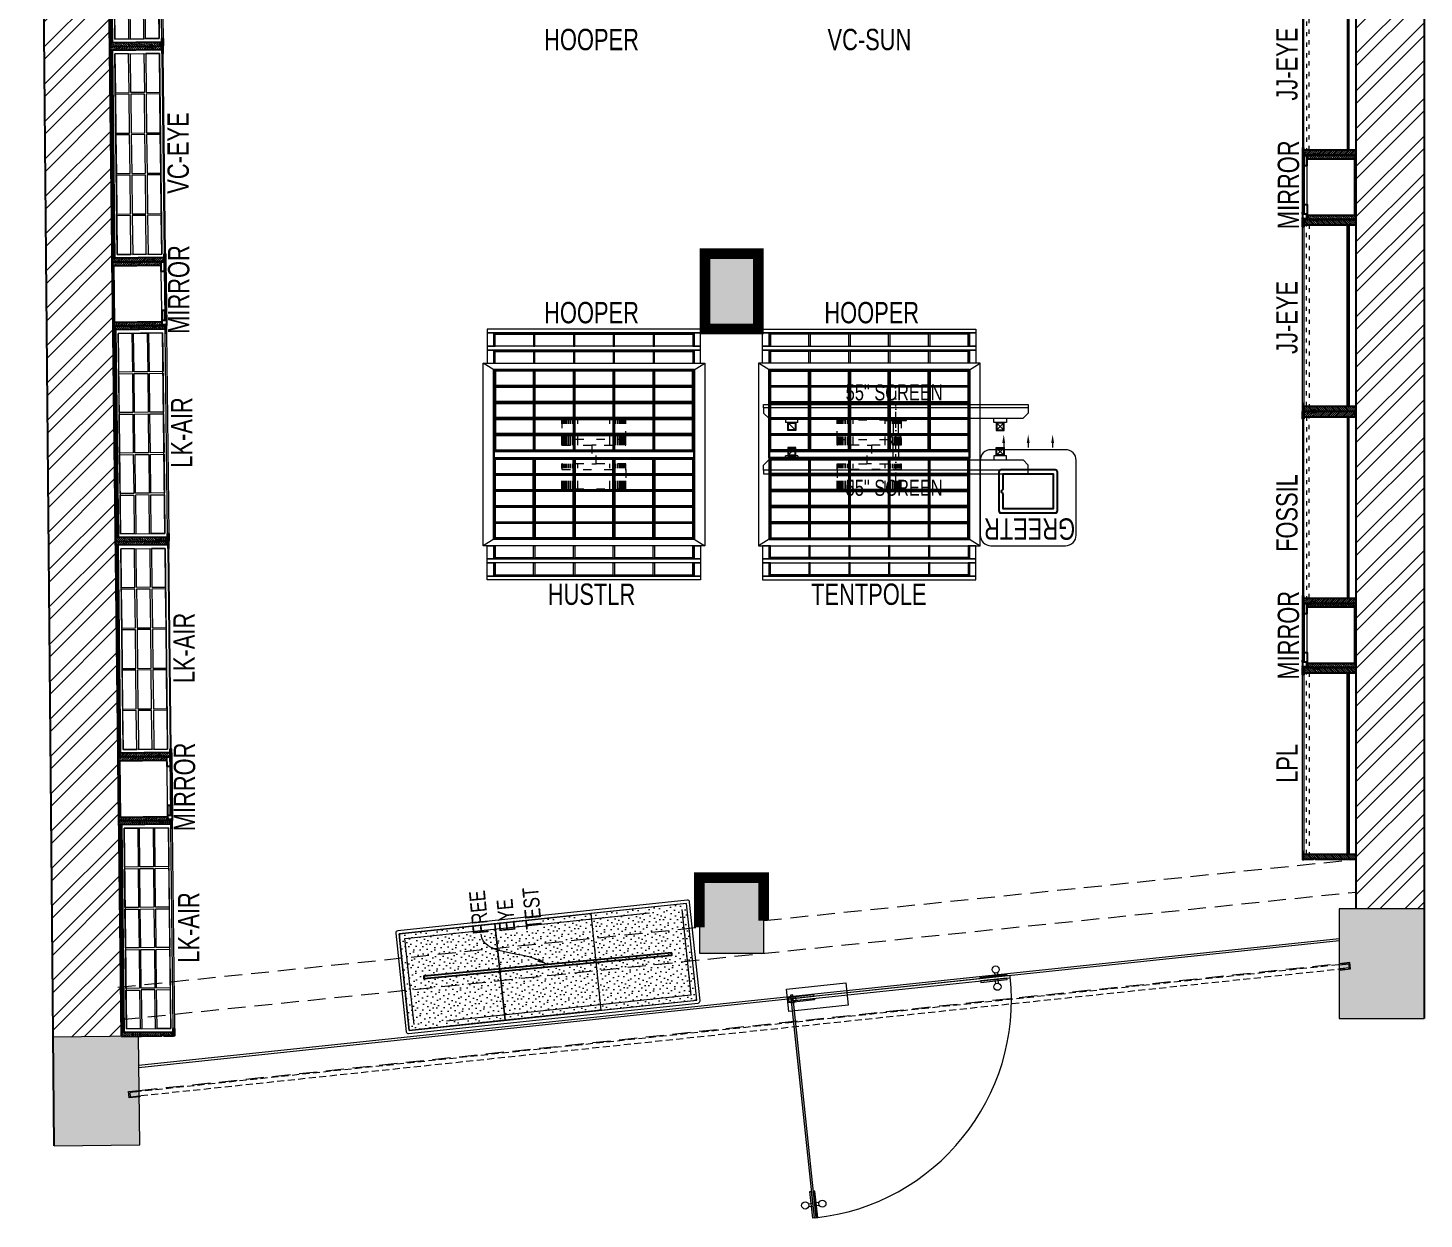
# Model space of a CAD drawing. Header units: feet. Extents: x 9611925 to 9618471, y -6313016 to -6297132.
# Drawn here: x 9611925 to 9618471, y -6313016 to -6307433 of the extents above; entities that cross this region are included whole.
import ezdxf
from ezdxf import colors
from ezdxf.entities.mleader import LeaderData, LeaderLine
from ezdxf.math import Vec2, Vec3

# ---------------------------------------------------------------- set-up
doc = ezdxf.new("R2010")
doc.units = ezdxf.units.FT
doc.header["$LTSCALE"] = 33
doc.header["$MEASUREMENT"] = 0
for name, pattern in [('ACAD_ISO03W100', [30, 12, -18]), ('DASHDOT2', [0.5, 0.25, -0.125, 0, -0.125]), ('HIDDEN', [9.525, 6.35, -3.175]), ('HIDDEN2', [4.7625, 3.175, -1.5875]), ('HIDDENX2', [0.75, 0.5, -0.25])]:
    doc.linetypes.add(name, pattern=pattern)
for name, color, linetype, lineweight in [('A-COL', 243, 'Continuous', 9), ('A-Glazing', 4, 'Continuous', 20), ('A-shutter', 8, 'Continuous', 18), ('beam', 90, 'Continuous', 9), ('column hatch', 5, 'Continuous', 0), ('Glazing', 141, 'Continuous', 15), ('LENS-DIM', 252, 'Continuous', 5), ('LENS-HATCH', 251, 'Continuous', 5), ('LENS-TEXT', 31, 'Continuous', 5), ('LENS_TEXT', 31, 'Continuous', 5), ('LK-EQPMT', 3, 'Continuous', 18), ('LK-FF&E FLOOR', 1, 'Continuous', 9), ('LK-FF&E WALL', 1, 'Continuous', 9), ('LK-IT', 3, 'Continuous', 18), ('LK-MIRROR', 133, 'Continuous', 13), ('LN-ELEVATION-1', 81, 'Continuous', 25), ('LN-ELEVATION-2', 103, 'Continuous', 20), ('LN-ELEVATION-3', 125, 'Continuous', 18), ('LN-ELEVATION-4', 145, 'Continuous', 13), ('LN-ELEVATION-5', 167, 'Continuous', 5), ('LN-HATCH', 251, 'Continuous', 0), ('PLANO-TXT', 252, 'Continuous', 5), ('rolling shutter', 1, 'Continuous', 5)]:
    doc.layers.add(name, color=color, linetype=linetype, lineweight=lineweight)
doc.layers.add('A-WALL', color=1, linetype='Continuous')
doc.styles.add('LK TXT', font='GILC____.TTF', dxfattribs={"height": 100})
doc.styles.get("Standard").update_dxf_attribs({"font": 'GILC____.TTF'})
pattern_1 = [(45, (4208834.247, 1706614.74), (-4.4901280605, 4.4901280605), [])]
pattern_2 = [(45, (4209134.247, 1706614.74), (-4.4901280605, 4.4901280605), [])]
pattern_3 = [(45, (7858558.917, 3503823.203), (-4.4901280605, 4.4901280605), [])]

# ---------------------------------------------------------------- blocks, each defined once
blk = doc.blocks.new('3 seater Bench 1385')
at = {"layer": 'LENS-HATCH', "lineweight": 0}
h = blk.add_hatch(dxfattribs=at)
h.set_pattern_fill('STIP1', color=177, scale=100, angle=270, pattern_type=2)
h.set_pattern_definition([(270, (6617025.25, -170439.11), (100, -2e-13), [0, -100]), (270, (6617009.25, -170451.11), (100, -2e-13), [0, -100]), (270, (6616985.25, -170446.11), (100, -2e-13), [0, -100]), (270, (6616962.25, -170481.11), (100, -2e-13), [0, -100]), (270, (6616998.25, -170478.11), (100, -2e-13), [0, -100]), (270, (6617022.25, -170505.11), (100, -2e-13), [0, -100]), (270, (6617029.25, -170470.11), (100, -2e-13), [0, -100]), (270, (6616988.25, -170512.11), (100, -2e-13), [0, -100]), (270, (6616956.25, -170507.11), (100, -2e-13), [0, -100]), (270, (6616941.25, -170433.11), (100, -2e-13), [0, -100]), (270, (6616961.25, -170451.11), (100, -2e-13), [0, -100]), (270, (6616942.25, -170465.11), (100, -2e-13), [0, -100]), (270, (6617006.25, -170526.11), (100, -2e-13), [0, -100]), (270, (6616981.25, -170494.11), (100, -2e-13), [0, -100]), (270, (6617014.25, -170486.11), (100, -2e-13), [0, -100]), (270, (6617005.25, -170503.11), (100, -2e-13), [0, -100]), (270, (6616978.25, -170467.11), (100, -2e-13), [0, -100]), (270, (6617032.25, -170495.11), (100, -2e-13), [0, -100]), (270, (6616973.25, -170526.11), (100, -2e-13), [0, -100]), (270, (6616943.25, -170523.11), (100, -2e-13), [0, -100])])
h.paths.add_polyline_path([(677.5, 227.5), (225.8, 227.5), (225.8, -227.5), (677.5, -227.5)])
h.paths.add_polyline_path([(-225.8, 227.5), (225.8, 227.5), (225.8, -227.5), (-225.8, -227.5)])
h.paths.add_polyline_path([(-677.5, 227.5), (-225.8, 227.5), (-225.8, -227.5), (-677.5, -227.5)])
at = {"layer": 'LN-ELEVATION-2', "ltscale": 0.5}
for points in [[(-677.5, 227.5), (-225.8, 227.5), (-225.8, -227.5), (-677.5, -227.5)], [(-225.8, 227.5), (225.8, 227.5), (225.8, -227.5), (-225.8, -227.5)], [(677.5, 227.5), (225.8, 227.5), (225.8, -227.5), (677.5, -227.5)]]:
    blk.add_lwpolyline(points, close=True, dxfattribs=at)
at = {"layer": 'LN-ELEVATION-5', "ltscale": 0.5}
blk.add_lwpolyline([(682.5, 242.5), (-682.5, 242.5, 0.414214), (-692.5, 232.5), (-692.5, -232.5, 0.414214), (-682.5, -242.5), (682.5, -242.5, 0.414214), (692.5, -232.5), (692.5, 232.5, 0.414214)], format="xyb", close=True, dxfattribs=at)
blk.add_lwpolyline([(677.5, 227.5), (-677.5, 227.5), (-677.5, -227.5), (677.5, -227.5)], close=True, dxfattribs=at)
at = {"layer": 'LN-ELEVATION-5', "linetype": 'HIDDEN2', "ltscale": 11}
blk.add_lwpolyline([(-652.5, 202.5), (652.5, 202.5), (652.5, -202.5), (-652.5, -202.5)], close=True, dxfattribs=at)
blk = doc.blocks.new('*U49')
at = {"layer": 'A-shutter', "color": 5, "ltscale": 10}
for points in [[(41038450.5, -1561539.2), (41038450.5, -1561544.2), (41038405.5, -1561544.2), (41038405.5, -1561564.2), (41038450.5, -1561564.2), (41038450.5, -1561569.2), (41038400.5, -1561569.2), (41038400.5, -1561539.2)], [(41044108.1, -1561539.2), (41044108.1, -1561544.2), (41044153.1, -1561544.2), (41044153.1, -1561564.2), (41044108.1, -1561564.2), (41044108.1, -1561569.2), (41044158.1, -1561569.2), (41044158.1, -1561539.2)]]:
    blk.add_lwpolyline(points, close=True, dxfattribs=at)
at = {"layer": 'A-shutter', "color": 5, "linetype": 'HIDDENX2', "ltscale": 2}
blk.add_lwpolyline([(41038405.5, -1561544.2), (41038405.5, -1561564.2), (41044153.1, -1561564.2), (41044153.1, -1561544.2)], close=True, dxfattribs=at)
blk = doc.blocks.new('A$C79d33211')
at = {"layer": 'column hatch'}
h = blk.add_hatch(color=8, dxfattribs=at)
h.dxf.hatch_style = 1
h.paths.add_polyline_path([(3121.2, -5307), (2723.4, -5307), (2723.4, -5820.7), (3121.2, -5820.7)])
h.paths.add_polyline_path([(25.4, -5160.6), (-276.3, -5160.6), (-276.3, -5514.9), (25.4, -5514.9)])
h.paths.add_polyline_path([(-2905.9, -5903.8), (-3306, -5908.5), (-3301.3, -6416.8), (-2899.9, -6412.1)])
h.paths.add_polyline_path([(-3034.1, 2650), (-3384.5, 2648.4), (-3382.2, 2394.7), (-3034.1, 2396.3)])
h.paths.add_polyline_path([(0, 354.3), (-250.8, 354.3), (-250.8, 0), (0, 0)])
h.paths.add_polyline_path([(0, 2655.2), (-250.8, 2655.2), (-250.8, 2386.4), (0, 2386.4)])
h.paths.add_polyline_path([(-250.8, 2655.2), (-276.3, 2655.2), (-276.3, 2386.4), (-250.8, 2386.4)])
h.paths.add_polyline_path([(25.4, 2655.2), (0, 2655.2), (0, 2386.4), (25.4, 2386.4)])
h.paths.add_polyline_path([(3121.2, 2649.8), (2750.9, 2649.8), (2750.9, 2395.7), (3121.2, 2395.7)])
h.paths.add_polyline_path([(3121.2, 5906.5), (2738.8, 5906.5), (2738.8, 5653.6), (3121.2, 5653.6)])
h.paths.add_polyline_path([(3121.2, 7046), (2757.3, 7046), (2757.3, 6825), (3121.2, 6825)])
h.paths.add_polyline_path([(0, 5906.5), (-250.8, 5906.5), (-250.8, 5652.5), (0, 5652.5)])
h.paths.add_polyline_path([(-250.8, 5906.5), (-310.8, 5906.5), (-310.8, 5652.5), (-250.8, 5652.5)])
h.paths.add_polyline_path([(14.5, 5906.5), (0, 5906.5), (0, 5652.5), (14.5, 5652.5)])
h.paths.add_polyline_path([(-3049.3, 5893.7), (-3049.4, 5906.8), (-3414.4, 5905.1), (-3412.1, 5652.2), (-3049.3, 5653.9)])
h = blk.add_hatch(color=8, dxfattribs=at)
h.dxf.hatch_style = 1
h.paths.add_polyline_path([(0, -2235.3), (-250.8, -2235.3), (-250.8, -2589.6), (0, -2589.6)])
at = {"layer": 'LN-HATCH'}
h = blk.add_hatch(dxfattribs=at)
h.set_pattern_fill('ANSI32', color=256, scale=333, angle=180)
h.set_pattern_definition([(225, (-7066126.97, 5281049.98), (88.2999593, -88.2999593), []), (225, (-7066185.84, 5281049.98), (88.2999593, -88.2999593), [])])
h.paths.add_polyline_path([(3121.2, 2395.7), (2801.7, 2395.7), (2801.7, -5307), (3121.2, -5307)])
h.paths.add_polyline_path([(-3083.7, 2396.1), (-3382.2, 2394.7), (-3306, -5908.5), (-2986.9, -5904.8)])
h.paths.add_polyline_path([(-3099, 5653.6), (-3412.1, 5652.2), (-3384.5, 2648.4), (-3084.9, 2649.8)])
h.paths.add_polyline_path([(-3104.5, 6825), (1978.5, 6825), (1978.5, 7046), (1191.5, 7046), (955.3, 7046), (-3424.9, 7046), (-3414.4, 5905.1), (-3100.2, 5906.5)])
h.paths.add_polyline_path([(3121.2, 9123), (3086.2, 9123), (2862.9, 9123), (955.3, 9123), (955.3, 8895.7), (955.3, 7046), (1191.5, 7046), (1191.5, 8895.7), (2862.9, 8895.7), (2862.9, 7046), (3121.2, 7046)])
h.paths.add_polyline_path([(3121.2, 5653.6), (2839.8, 5653.6), (2839.8, 2649.8), (3121.2, 2649.8)])
h.paths.add_polyline_path([(3121.2, 6825), (2862.9, 6825), (2862.9, 5906.5), (3121.2, 5906.5)])
at = {"layer": 'A-COL'}
for p, q in [((0, -2589.6), (0, -2235.3)), ((-276.3, -5160.6), (25.4, -5160.6)), ((-276.3, -5160.6), (-276.3, -5514.9)), ((25.4, -5160.6), (-276.3, -5160.6)), ((25.4, -5514.9), (25.4, -5160.6)), ((3121.2, -5307), (2723.4, -5307)), ((2723.4, -5307), (2723.4, -5820.7)), ((-276.3, -5514.9), (25.4, -5514.9)), ((2723.4, -5820.7), (3121.2, -5820.7)), ((-2905.9, -5903.8), (-3306, -5908.5)), ((-2899.9, -6412.1), (-2905.9, -5903.8)), ((-3301.3, -6416.8), (-2899.9, -6412.1))]:
    blk.add_line(p, q, dxfattribs=at)
blk.add_lwpolyline([(-250.8, -2235.3), (0, -2235.3), (0, -2589.6), (-250.8, -2589.6)], close=True, dxfattribs=at)
at = {"layer": 'A-Glazing'}
blk.add_lwpolyline([(-2904.3, -6039.4), (2723.4, -5445.2), (2723.4, -5457.2), (-2904.2, -6051.5)], close=True, dxfattribs=at)
at = {"layer": 'A-WALL'}
for p, q in [((3121.2, 9123), (3121.2, -5820.7)), ((-3301.3, -6416.8), (-3424.9, 7046)), ((-2986.9, -5904.8), (-3083.7, 2396.1)), ((2801.7, 2395.7), (2801.7, -5307))]:
    blk.add_line(p, q, dxfattribs=at)
at = {"layer": 'beam', "linetype": 'HIDDEN', "ltscale": 0.4}
for p, q in [((25.4, -5361.7), (2801.7, -5075)), ((-2987.8, -5826.1), (2801.7, -5228.2)), ((-3003.5, -5674.5), (-276.3, -5392.9)), ((-2902.9, -6158), (2723.4, -5563.8))]:
    blk.add_line(p, q, dxfattribs=at)
at = {"layer": 'rolling shutter', "rotation": 6.027946629440437}
blk.add_blockref('*U49', (-40978426, -2762845.7), dxfattribs=at)
blk = doc.blocks.new('MIRROR')
at = {"layer": 'LN-HATCH', "ltscale": 0.5}
h = blk.add_hatch(dxfattribs=at)
h.set_pattern_fill('ANSI31', color=256, scale=2)
h.set_pattern_definition([(45, (4060433.7416, 1708720.787), (-4.4901280605, 4.4901280605), [])])
h.paths.add_polyline_path([(212.9, 101.3), (230.9, 101.3), (230.9, -127.7), (212.9, -127.7)])
h.paths.add_polyline_path([(230.9, 95.3), (494.9, 95.3), (494.9, 101.3), (230.9, 101.3)])
h.paths.add_polyline_path([(512.9, 101.3), (494.9, 101.3), (494.9, -127.7), (512.9, -127.7)])
at = {"layer": 'Defpoints'}
blk.add_lwpolyline([(512.9, 101.3), (212.9, 101.3), (212.9, -148.7), (512.9, -148.7)], close=True, dxfattribs=at)
at = {"layer": 'LN-ELEVATION-1'}
for points in [[(212.9, 101.3), (230.9, 101.3), (230.9, -127.7), (212.9, -127.7)], [(230.9, 95.3), (494.9, 95.3), (494.9, 101.3), (230.9, 101.3)], [(512.9, 101.3), (494.9, 101.3), (494.9, -127.7), (512.9, -127.7)], [(259.9, -141.7), (259.9, -127.7), (214.9, -127.7), (214.9, -148.7), (223.9, -148.7), (223.9, -147.2), (216.4, -147.2), (216.4, -141.7)], [(442.9, -141.7), (442.9, -127.7), (487.9, -127.7), (487.9, -148.7), (478.9, -148.7), (478.9, -147.2), (486.4, -147.2), (486.4, -141.7)], [(504.9, -148.7), (504.9, -147.2), (509.4, -147.2), (509.4, -129.2), (487.9, -129.2), (487.9, -127.7), (510.9, -127.7), (510.9, -148.7)]]:
    blk.add_lwpolyline(points, close=True, dxfattribs=at)
at = {"layer": 'LN-ELEVATION-2'}
blk.add_lwpolyline([(259.9, -141.7), (442.9, -141.7), (442.9, -127.7), (259.9, -127.7)], close=True, dxfattribs=at)
at = {"layer": 'LN-ELEVATION-2', "color": 4, "lineweight": 0}
blk.add_lwpolyline([(216.4, -141.7), (486.4, -141.7), (486.4, -147.2), (216.4, -147.2)], close=True, dxfattribs=at)
at = {"layer": 'LN-ELEVATION-4', "ltscale": 0.5}
blk.add_line((478.9, -148.7), (223.9, -148.7), dxfattribs=at)
blk = doc.blocks.new('JJ SH 900')
at = {"layer": 'LN-HATCH', "ltscale": 0.5}
h = blk.add_hatch(dxfattribs=at)
h.set_pattern_fill('ANSI31', color=256, scale=50)
h.paths.add_polyline_path([(-911.8, 0), (-911.8, -190), (-905.8, -190), (-905.8, -200), (-911.8, -200), (-911.8, -244), (-886.8, -244), (-886.8, 0)])
h = blk.add_hatch(dxfattribs=at)
h.set_pattern_fill('ANSI31', color=256, scale=2)
h.set_pattern_definition(pattern_1)
h.paths.add_polyline_path([(-11.8, 0), (-11.8, -190), (-17.8, -190), (-17.8, -200), (-11.8, -200), (-11.8, -244), (-36.8, -244), (-36.8, 0)])
h = blk.add_hatch(dxfattribs=at)
h.set_pattern_fill('ANSI31', color=256, scale=2)
h.set_pattern_definition(pattern_2)
h.paths.add_polyline_path([(-36.8, -40), (-886.8, -40), (-886.8, -34), (-36.8, -34)])
h = blk.add_hatch(dxfattribs=at)
h.set_pattern_fill('ANSI31', color=256, scale=2)
h.set_pattern_definition(pattern_2)
h.paths.add_polyline_path([(-876.8, -244), (-876.8, -250), (-911.8, -250), (-911.8, -244)])
h = blk.add_hatch(dxfattribs=at)
h.set_pattern_fill('ANSI31', color=256, scale=2)
h.set_pattern_definition(pattern_1)
h.paths.add_polyline_path([(-46.8, -244), (-46.8, -250), (-11.8, -250), (-11.8, -244)])
at = {"layer": 'LN-ELEVATION-1', "ltscale": 0.5}
for points in [[(-911.8, 0), (-911.8, -190), (-905.8, -190), (-905.8, -200), (-911.8, -200), (-911.8, -244), (-886.8, -244), (-886.8, 0)], [(-11.8, 0), (-11.8, -190), (-17.8, -190), (-17.8, -200), (-11.8, -200), (-11.8, -244), (-36.8, -244), (-36.8, 0)], [(-36.8, -40), (-886.8, -40), (-886.8, -34), (-36.8, -34)], [(-876.8, -244), (-876.8, -250), (-911.8, -250), (-911.8, -244)], [(-46.8, -244), (-46.8, -250), (-11.8, -250), (-11.8, -244)]]:
    blk.add_lwpolyline(points, close=True, dxfattribs=at)
at = {"layer": 'LN-ELEVATION-3', "ltscale": 0.5}
for p, q in [((-886.8, 0), (-36.8, 0)), ((-876.8, -244), (-46.8, -244)), ((-46.8, -250), (-876.8, -250))]:
    blk.add_line(p, q, dxfattribs=at)
at = {"layer": 'LN-ELEVATION-4', "linetype": 'ACAD_ISO03W100', "ltscale": 0.05}
blk.add_lwpolyline([(-886.8, -220), (-36.8, -220), (-36.8, -232), (-886.8, -232)], close=True, dxfattribs=at)
blk = doc.blocks.new('VC HD 1010')
at = {"layer": 'LN-HATCH', "ltscale": 0.5}
h = blk.add_hatch(dxfattribs=at)
h.set_pattern_fill('ANSI31', color=256, scale=2)
h.set_pattern_definition([(45, (3761554.586, 1795022.936), (-4.490128061, 4.490128061), [])])
h.paths.add_polyline_path([(-505.2, 24), (-505.2, -166), (-499.2, -166), (-499.2, -176), (-505.2, -176), (-505.2, -220), (-487.2, -220), (-487.2, 24)])
h = blk.add_hatch(dxfattribs=at)
h.set_pattern_fill('ANSI31', color=256, scale=2)
h.set_pattern_definition(pattern_3)
h.paths.add_polyline_path([(504.8, 24), (504.8, -166), (498.8, -166), (498.8, -176), (504.8, -176), (504.8, -220), (486.8, -220), (486.8, 24)])
h = blk.add_hatch(dxfattribs=at)
h.set_pattern_fill('ANSI31', color=256, scale=2)
h.set_pattern_definition([(45, (7858741.917, 3503823.203), (-4.4901280605, 4.4901280605), [])])
h.paths.add_polyline_path([(-470.2, -220), (-470.2, -226), (-505.2, -226), (-505.2, -220)])
h = blk.add_hatch(dxfattribs=at)
h.set_pattern_fill('ANSI31', color=256, scale=2)
h.set_pattern_definition(pattern_3)
h.paths.add_polyline_path([(476.8, -220), (476.8, -226), (511.8, -226), (511.8, -220)])
at = {"layer": 'LN-ELEVATION-1', "ltscale": 0.5}
for points in [[(-505.2, 24), (-505.2, -166), (-499.2, -166), (-499.2, -176), (-505.2, -176), (-505.2, -220), (-487.2, -220), (-487.2, 24)], [(486.8, 12), (-487.2, 12), (-487.2, 18), (486.8, 18)], [(504.8, 24), (504.8, -166), (498.8, -166), (498.8, -176), (504.8, -176), (504.8, -220), (486.8, -220), (486.8, 24)], [(-470.2, -220), (-470.2, -226), (-505.2, -226), (-505.2, -220)], [(469.8, -220), (469.8, -226), (504.8, -226), (504.8, -220)]]:
    blk.add_lwpolyline(points, close=True, dxfattribs=at)
at = {"layer": 'LN-ELEVATION-2', "ltscale": 0.5}
blk.add_lwpolyline([(470.2, 0), (-470.2, 0), (-470.2, -208), (470.2, -208)], close=True, dxfattribs=at)
at = {"layer": 'LN-ELEVATION-3', "ltscale": 0.5}
for p, q in [((-487.2, 24), (486.8, 24)), ((-470.2, -220), (469.8, -220)), ((469.8, -226), (-470.2, -226))]:
    blk.add_line(p, q, dxfattribs=at)
for points in [[(-470.2, 0), (-288.5, 0), (-288.5, -64), (-470.2, -64)], [(-280.5, 0), (-98.8, 0), (-98.8, -64), (-280.5, -64)], [(-90.8, 0), (90.8, 0), (90.8, -64), (-90.8, -64)], [(98.8, 0), (280.5, 0), (280.5, -64), (98.8, -64)], [(288.5, 0), (470.2, 0), (470.2, -64), (288.5, -64)], [(-470.2, -136), (-288.5, -136), (-288.5, -72), (-470.2, -72)], [(-280.5, -72), (-98.8, -72), (-98.8, -136), (-280.5, -136)], [(-90.8, -72), (90.8, -72), (90.8, -136), (-90.8, -136)], [(98.8, -72), (280.5, -72), (280.5, -136), (98.8, -136)], [(288.5, -72), (470.2, -72), (470.2, -136), (288.5, -136)], [(-470.2, -144), (-288.5, -144), (-288.5, -208), (-470.2, -208)], [(-280.5, -144), (-98.8, -144), (-98.8, -208), (-280.5, -208)], [(-90.8, -144), (90.8, -144), (90.8, -208), (-90.8, -208)], [(98.8, -144), (280.5, -144), (280.5, -208), (98.8, -208)], [(288.5, -144), (470.2, -144), (470.2, -208), (288.5, -208)]]:
    blk.add_lwpolyline(points, close=True, dxfattribs=at)
blk = doc.blocks.new('Entrance Door')
at = {"layer": 'Glazing', "ltscale": 111}
blk.add_hatch(color=256, dxfattribs=at).paths.add_polyline_path([(18, -34.8), (18, -1235), (30, -1235), (30, -34.8)])
at = {"layer": 'Glazing'}
for p, q in [((30, -54.2), (18, -66.2)), ((1117.8, -31.3), (1117.8, -54.3)), ((1117.8, -89.2), (1117.8, -66.3)), ((1132.8, -31.3), (1132.8, -54.3)), ((1132.8, -89.2), (1132.8, -66.3))]:
    blk.add_line(p, q, dxfattribs=at)
at = {"layer": 'Glazing', "ltscale": 44}
for p, q in [((-4.9, -1156.3), (18, -1156.3)), ((-4.9, -1171.3), (18, -1171.3)), ((52.9, -1156.3), (30, -1156.3)), ((52.9, -1171.3), (30, -1171.3))]:
    blk.add_line(p, q, dxfattribs=at)
at = {"layer": 'Glazing'}
for points in [[(320, -120.5), (0, -120.5), (0, 0), (320, 0)], [(0, -54.2), (142.5, -54.2), (142.5, -46.8), (0, -46.8)], [(0, -66.2), (142.5, -66.2), (142.5, -73.7), (0, -73.7)], [(1180.8, -54.3), (1038.3, -54.3), (1038.3, -46.8), (1180.8, -46.8)], [(1180.8, -66.3), (1038.3, -66.3), (1038.3, -73.8), (1180.8, -73.8)]]:
    blk.add_lwpolyline(points, close=True, dxfattribs=at)
at = {"layer": 'Glazing', "ltscale": 222}
blk.add_lwpolyline([(-1.5, -66.2), (1198.8, -66.2), (1198.8, -54.2), (-1.5, -54.2)], close=True, dxfattribs=at)
at = {"layer": 'Glazing', "ltscale": 111}
blk.add_lwpolyline([(18, -34.8), (18, -1235), (30, -1235), (30, -34.8)], close=True, dxfattribs=at)
at = {"layer": 'Glazing', "ltscale": 44}
for points in [[(18, -1092.5), (18, -1235), (10.5, -1235), (10.5, -1092.5)], [(30, -1092.5), (30, -1235), (37.5, -1235), (37.5, -1092.5)]]:
    blk.add_lwpolyline(points, close=True, dxfattribs=at)
at = {"layer": 'Glazing'}
for centre, radius in [((1125.3, -13.9), 19), ((24, -58.7), 19.8), ((1125.3, -106.6), 19)]:
    blk.add_circle(centre, radius, dxfattribs=at)
at = {"layer": 'Glazing', "ltscale": 44}
for centre in [(-22.4, -1163.8), (70.4, -1163.8)]:
    blk.add_circle(centre, 19, dxfattribs=at)
at = {"layer": 'Glazing', "ltscale": 222}
blk.add_arc((24, -60.2), 1174.8, 270, 359.99955, dxfattribs=at)
blk = doc.blocks.new('ffgd')
at = {"layer": 'LN-ELEVATION-4', "linetype": 'ACAD_ISO03W100', "ltscale": 0.1}
blk.add_lwpolyline([(0, 47.3), (0, -41.5), (-20, -41.5), (-20, 47.3)], close=True, dxfattribs=at)
at = {"layer": 'LN-ELEVATION-5', "linetype": 'ACAD_ISO03W100', "ltscale": 0.1}
for p, q in [((-159.9, 165.7), (-159.9, 47.3)), ((-159.7, 165.7), (-159.7, 47.3)), ((-159.4, 165.7), (-159.4, 47.3)), ((-159, 165.7), (-159, 47.3)), ((-158.5, 165.7), (-158.5, 47.3)), ((-157.9, 165.7), (-157.9, 47.3)), ((-157.1, 165.7), (-157.1, 47.3)), ((-156.1, 165.7), (-156.1, 47.3)), ((-154.1, 165.7), (-154.1, 47.3)), ((-151.1, 165.7), (-151.1, 47.3)), ((-146.1, 165.7), (-146.1, 47.3)), ((-141.1, 165.7), (-141.1, 47.3)), ((-135.1, 165.7), (-135.1, 47.3)), ((-128.1, 165.7), (-128.1, 47.3)), ((-120.1, 165.7), (-120.1, 47.3)), ((-111.1, 165.7), (-111.1, 47.3)), ((-102.1, 165.7), (-102.1, 47.3)), ((-85, 165.7), (-85, 47.3)), ((65, 165.7), (65, 47.3)), ((82.1, 165.7), (82.1, 47.3)), ((91.1, 165.7), (91.1, 47.3)), ((100.1, 165.7), (100.1, 47.3)), ((108.1, 165.7), (108.1, 47.3)), ((115.1, 165.7), (115.1, 47.3)), ((121.1, 165.7), (121.1, 47.3)), ((126.1, 165.7), (126.1, 47.3)), ((131.1, 165.7), (131.1, 47.3)), ((134.1, 165.7), (134.1, 47.3)), ((136.1, 165.7), (136.1, 47.3)), ((137.1, 165.7), (137.1, 47.3)), ((137.9, 165.7), (137.9, 47.3)), ((138.5, 165.7), (138.5, 47.3)), ((139, 165.7), (139, 47.3)), ((139.4, 165.7), (139.4, 47.3)), ((139.7, 165.7), (139.7, 47.3)), ((139.9, 165.7), (139.9, 47.3)), ((-159.9, -41.5), (-159.9, -159.9)), ((-159.7, -41.5), (-159.7, -159.9)), ((-159.4, -41.5), (-159.4, -159.9)), ((-159, -41.5), (-159, -159.9)), ((-158.5, -41.5), (-158.5, -159.9)), ((-157.9, -41.5), (-157.9, -159.9)), ((-157.1, -41.5), (-157.1, -159.9)), ((-156.1, -41.5), (-156.1, -159.9)), ((-154.1, -41.5), (-154.1, -159.9)), ((-151.1, -41.5), (-151.1, -159.9)), ((-146.1, -41.5), (-146.1, -159.9)), ((-141.1, -41.5), (-141.1, -159.9)), ((-135.1, -41.5), (-135.1, -159.9)), ((-128.1, -41.5), (-128.1, -159.9)), ((-120.1, -41.5), (-120.1, -159.9)), ((-111.1, -41.5), (-111.1, -159.9)), ((-102.1, -41.5), (-102.1, -159.9)), ((-85, -41.5), (-85, -159.9)), ((65, -41.5), (65, -159.9)), ((82.1, -41.5), (82.1, -159.9)), ((91.1, -41.5), (91.1, -159.9)), ((100.1, -41.5), (100.1, -159.9)), ((108.1, -41.5), (108.1, -159.9)), ((115.1, -41.5), (115.1, -159.9)), ((121.1, -41.5), (121.1, -159.9)), ((126.1, -41.5), (126.1, -159.9)), ((131.1, -41.5), (131.1, -159.9)), ((134.1, -41.5), (134.1, -159.9)), ((136.1, -41.5), (136.1, -159.9)), ((137.1, -41.5), (137.1, -159.9)), ((137.9, -41.5), (137.9, -159.9)), ((138.5, -41.5), (138.5, -159.9)), ((139, -41.5), (139, -159.9)), ((139.4, -41.5), (139.4, -159.9)), ((139.7, -41.5), (139.7, -159.9)), ((139.9, -41.5), (139.9, -159.9))]:
    blk.add_line(p, q, dxfattribs=at)
for points in [[(140, 73), (140, 165.7), (-160, 165.7), (-160, 73)], [(140, -67.1), (140, -159.9), (-160, -159.9), (-160, -67.1)]]:
    blk.add_lwpolyline(points, dxfattribs=at)
for points in [[(140, 73), (140, 47.3), (-160, 47.3), (-160, 73)], [(140, -41.5), (140, -67.1), (-160, -67.1), (-160, -41.5)]]:
    blk.add_lwpolyline(points, close=True, dxfattribs=at)
blk = doc.blocks.new('EURO 1040 x 1175')
at = {"layer": 'LN-ELEVATION-1'}
for points in [[(-470, -327.4), (470, -327.4), (470, 467.6), (-470, 467.6)], [(-470, 85.1), (470, 85.1), (470, 467.6), (-470, 467.6)], [(-283.2, 85.1), (-277.2, 85.1), (-277.2, 467.6), (-283.2, 467.6)], [(-96.4, 85.1), (-90.4, 85.1), (-90.4, 467.6), (-96.4, 467.6)], [(90.4, 85.1), (96.4, 85.1), (96.4, 467.6), (90.4, 467.6)], [(277.2, 85.1), (283.2, 85.1), (283.2, 467.6), (277.2, 467.6)], [(-470, 386.6), (-283.2, 386.6), (-283.2, 392.6), (-470, 392.6)], [(-277.2, 386.6), (-96.4, 386.6), (-96.4, 392.6), (-277.2, 392.6)], [(-90.4, 386.6), (90.4, 386.6), (90.4, 392.6), (-90.4, 392.6)], [(96.4, 386.6), (277.2, 386.6), (277.2, 392.6), (96.4, 392.6)], [(283.2, 386.6), (470, 386.6), (470, 392.6), (283.2, 392.6)], [(-470, 311.2), (-283.2, 311.2), (-283.2, 317.2), (-470, 317.2)], [(-277.2, 311.2), (-96.4, 311.2), (-96.4, 317.2), (-277.2, 317.2)], [(-90.4, 311.2), (90.4, 311.2), (90.4, 317.2), (-90.4, 317.2)], [(96.4, 311.2), (277.2, 311.2), (277.2, 317.2), (96.4, 317.2)], [(283.2, 311.2), (470, 311.2), (470, 317.2), (283.2, 317.2)], [(-470, 235.8), (-283.2, 235.8), (-283.2, 241.8), (-470, 241.8)], [(-277.2, 235.8), (-96.4, 235.8), (-96.4, 241.8), (-277.2, 241.8)], [(-90.4, 235.8), (90.4, 235.8), (90.4, 241.8), (-90.4, 241.8)], [(96.4, 235.8), (277.2, 235.8), (277.2, 241.8), (96.4, 241.8)], [(283.2, 235.8), (470, 235.8), (470, 241.8), (283.2, 241.8)], [(-470, 160.4), (-283.2, 160.4), (-283.2, 166.4), (-470, 166.4)], [(-277.2, 160.4), (-96.4, 160.4), (-96.4, 166.4), (-277.2, 166.4)], [(-90.4, 160.4), (90.4, 160.4), (90.4, 166.4), (-90.4, 166.4)], [(96.4, 160.4), (277.2, 160.4), (277.2, 166.4), (96.4, 166.4)], [(283.2, 160.4), (470, 160.4), (470, 166.4), (283.2, 166.4)], [(-470, 85.1), (470, 85.1), (470, 55.1), (-470, 55.1)], [(-470, 55.1), (470, 55.1), (470, -327.4), (-470, -327.4)], [(-283.2, 55.1), (-277.2, 55.1), (-277.2, -327.4), (-283.2, -327.4)], [(-96.4, 55.1), (-90.4, 55.1), (-90.4, -327.4), (-96.4, -327.4)], [(90.4, 55.1), (96.4, 55.1), (96.4, -327.4), (90.4, -327.4)], [(277.2, 55.1), (283.2, 55.1), (283.2, -327.4), (277.2, -327.4)], [(-470, -20.3), (-283.2, -20.3), (-283.2, -26.3), (-470, -26.3)], [(-277.2, -20.3), (-96.4, -20.3), (-96.4, -26.3), (-277.2, -26.3)], [(-90.4, -20.3), (90.4, -20.3), (90.4, -26.3), (-90.4, -26.3)], [(96.4, -20.3), (277.2, -20.3), (277.2, -26.3), (96.4, -26.3)], [(283.2, -20.3), (470, -20.3), (470, -26.3), (283.2, -26.3)], [(-470, -95.7), (-283.2, -95.7), (-283.2, -101.7), (-470, -101.7)], [(-277.2, -95.7), (-96.4, -95.7), (-96.4, -101.7), (-277.2, -101.7)], [(-90.4, -95.7), (90.4, -95.7), (90.4, -101.7), (-90.4, -101.7)], [(96.4, -95.7), (277.2, -95.7), (277.2, -101.7), (96.4, -101.7)], [(283.2, -95.7), (470, -95.7), (470, -101.7), (283.2, -101.7)], [(-470, -171.1), (-283.2, -171.1), (-283.2, -177.1), (-470, -177.1)], [(-277.2, -171.1), (-96.4, -171.1), (-96.4, -177.1), (-277.2, -177.1)], [(-90.4, -171.1), (90.4, -171.1), (90.4, -177.1), (-90.4, -177.1)], [(96.4, -171.1), (277.2, -171.1), (277.2, -177.1), (96.4, -177.1)], [(283.2, -171.1), (470, -171.1), (470, -177.1), (283.2, -177.1)], [(-470, -246.4), (-283.2, -246.4), (-283.2, -252.4), (-470, -252.4)], [(-277.2, -246.4), (-96.4, -246.4), (-96.4, -252.4), (-277.2, -252.4)], [(-90.4, -246.4), (90.4, -246.4), (90.4, -252.4), (-90.4, -252.4)], [(96.4, -246.4), (277.2, -246.4), (277.2, -252.4), (96.4, -252.4)], [(283.2, -246.4), (470, -246.4), (470, -252.4), (283.2, -252.4)]]:
    blk.add_lwpolyline(points, close=True, dxfattribs=at)
for points in [[(-283.2, 461.6), (-464, 461.6), (-464, 317.2)], [(-96.4, 461.6), (-277.2, 461.6)], [(90.4, 461.6), (-90.4, 461.6)], [(277.2, 461.6), (96.4, 461.6)], [(464, 317.2), (464, 461.6), (283.2, 461.6)], [(-464, 311.2), (-464, 241.8)], [(464, 241.8), (464, 311.2)], [(-464, 235.8), (-464, 166.4)], [(464, 166.4), (464, 235.8)], [(-464, 160.4), (-464, 91.1), (-283.2, 91.1)], [(283.2, 91.1), (464, 91.1), (464, 160.4)], [(-277.2, 91.1), (-96.4, 91.1)], [(-90.4, 91.1), (90.4, 91.1)], [(96.4, 91.1), (277.2, 91.1)], [(-464, -20.3), (-464, 49.1), (-283.2, 49.1)], [(-277.2, 49.1), (-96.4, 49.1)], [(-90.4, 49.1), (90.4, 49.1)], [(96.4, 49.1), (277.2, 49.1)], [(283.2, 49.1), (464, 49.1), (464, -20.3)], [(-464, -95.7), (-464, -26.3)], [(464, -26.3), (464, -95.7)], [(-464, -171.1), (-464, -101.7)], [(464, -101.7), (464, -171.1)], [(-283.2, -321.4), (-464, -321.4), (-464, -177.1)], [(464, -177.1), (464, -321.4), (283.2, -321.4)], [(-96.4, -321.4), (-277.2, -321.4)], [(90.4, -321.4), (-90.4, -321.4)], [(277.2, -321.4), (96.4, -321.4)]]:
    blk.add_lwpolyline(points, dxfattribs=at)
at = {"layer": 'LN-ELEVATION-2'}
blk.add_lwpolyline([(-520, -357.4), (520, -357.4), (520, 497.6), (-520, 497.6)], close=True, dxfattribs=at)
for points in [[(-470, 467.6), (-520, 497.6)], [(470, 467.6), (520, 497.6)], [(-470, -327.4), (-520, -357.4)], [(470, -327.4), (520, -357.4)]]:
    blk.add_lwpolyline(points, dxfattribs=at)
at = {"layer": 'LN-ELEVATION-3'}
for points in [[(-500, 559.6), (500, 559.6), (500, 577.6), (-500, 577.6)], [(-500, 497.6), (-470, 497.6), (-470, 559.6), (-500, 559.6)], [(470, 497.6), (500, 497.6), (500, 559.6), (470, 559.6)], [(-500, -357.4), (-470, -357.4), (-470, -419.4), (-500, -419.4)], [(470, -357.4), (500, -357.4), (500, -419.4), (470, -419.4)], [(-500, -419.4), (500, -419.4), (500, -437.4), (-500, -437.4)]]:
    blk.add_lwpolyline(points, close=True, dxfattribs=at)
at = {"layer": 'LN-ELEVATION-4'}
for points in [[(-500, 639.6), (500, 639.6), (500, 657.6), (-500, 657.6)], [(-500, 577.6), (-470, 577.6), (-470, 639.6), (-500, 639.6)], [(470, 577.6), (500, 577.6), (500, 639.6), (470, 639.6)], [(-470, 497.6), (-464, 497.6), (-464, 559.6), (-470, 559.6)], [(-464, 553.6), (-283.2, 553.6), (-283.2, 559.6), (-464, 559.6)], [(-283.2, 497.6), (-277.2, 497.6), (-277.2, 559.6), (-283.2, 559.6)], [(-277.2, 553.6), (-96.4, 553.6), (-96.4, 559.6), (-277.2, 559.6)], [(-96.4, 497.6), (-90.4, 497.6), (-90.4, 559.6), (-96.4, 559.6)], [(-90.4, 553.6), (90.4, 553.6), (90.4, 559.6), (-90.4, 559.6)], [(90.4, 497.6), (96.4, 497.6), (96.4, 559.6), (90.4, 559.6)], [(96.4, 553.6), (277.2, 553.6), (277.2, 559.6), (96.4, 559.6)], [(277.2, 497.6), (283.2, 497.6), (283.2, 559.6), (277.2, 559.6)], [(283.2, 553.6), (464, 553.6), (464, 559.6), (283.2, 559.6)], [(464, 497.6), (470, 497.6), (470, 559.6), (464, 559.6)], [(-470, -357.4), (-464, -357.4), (-464, -419.4), (-470, -419.4)], [(-283.2, -357.4), (-277.2, -357.4), (-277.2, -419.4), (-283.2, -419.4)], [(-96.4, -357.4), (-90.4, -357.4), (-90.4, -419.4), (-96.4, -419.4)], [(90.4, -357.4), (96.4, -357.4), (96.4, -419.4), (90.4, -419.4)], [(277.2, -357.4), (283.2, -357.4), (283.2, -419.4), (277.2, -419.4)], [(464, -357.4), (470, -357.4), (470, -419.4), (464, -419.4)], [(-500, -437.4), (-470, -437.4), (-470, -499.4), (-500, -499.4)], [(-464, -413.4), (-283.2, -413.4), (-283.2, -419.4), (-464, -419.4)], [(-277.2, -413.4), (-96.4, -413.4), (-96.4, -419.4), (-277.2, -419.4)], [(-90.4, -413.4), (90.4, -413.4), (90.4, -419.4), (-90.4, -419.4)], [(96.4, -413.4), (277.2, -413.4), (277.2, -419.4), (96.4, -419.4)], [(283.2, -413.4), (464, -413.4), (464, -419.4), (283.2, -419.4)], [(470, -437.4), (500, -437.4), (500, -499.4), (470, -499.4)], [(-500, -499.4), (500, -499.4), (500, -517.4), (-500, -517.4)]]:
    blk.add_lwpolyline(points, close=True, dxfattribs=at)
at = {"layer": 'LN-ELEVATION-5'}
for points in [[(-470, 577.6), (-464, 577.6), (-464, 639.6), (-470, 639.6)], [(-464, 633.6), (-283.2, 633.6), (-283.2, 639.6), (-464, 639.6)], [(-283.2, 577.6), (-277.2, 577.6), (-277.2, 639.6), (-283.2, 639.6)], [(-277.2, 633.6), (-96.4, 633.6), (-96.4, 639.6), (-277.2, 639.6)], [(-96.4, 577.6), (-90.4, 577.6), (-90.4, 639.6), (-96.4, 639.6)], [(-90.4, 633.6), (90.4, 633.6), (90.4, 639.6), (-90.4, 639.6)], [(90.4, 577.6), (96.4, 577.6), (96.4, 639.6), (90.4, 639.6)], [(96.4, 633.6), (277.2, 633.6), (277.2, 639.6), (96.4, 639.6)], [(277.2, 577.6), (283.2, 577.6), (283.2, 639.6), (277.2, 639.6)], [(283.2, 633.6), (464, 633.6), (464, 639.6), (283.2, 639.6)], [(464, 577.6), (470, 577.6), (470, 639.6), (464, 639.6)], [(-470, -437.4), (-464, -437.4), (-464, -499.4), (-470, -499.4)], [(-283.2, -437.4), (-277.2, -437.4), (-277.2, -499.4), (-283.2, -499.4)], [(-96.4, -437.4), (-90.4, -437.4), (-90.4, -499.4), (-96.4, -499.4)], [(90.4, -437.4), (96.4, -437.4), (96.4, -499.4), (90.4, -499.4)], [(277.2, -437.4), (283.2, -437.4), (283.2, -499.4), (277.2, -499.4)], [(464, -437.4), (470, -437.4), (470, -499.4), (464, -499.4)], [(-464, -493.4), (-283.2, -493.4), (-283.2, -499.4), (-464, -499.4)], [(-277.2, -493.4), (-96.4, -493.4), (-96.4, -499.4), (-277.2, -499.4)], [(-90.4, -493.4), (90.4, -493.4), (90.4, -499.4), (-90.4, -499.4)], [(96.4, -493.4), (277.2, -493.4), (277.2, -499.4), (96.4, -499.4)], [(283.2, -493.4), (464, -493.4), (464, -499.4), (283.2, -499.4)]]:
    blk.add_lwpolyline(points, close=True, dxfattribs=at)
at = {"layer": 'LENS-DIM'}
blk.add_blockref('ffgd', (10, 67.1), dxfattribs=at)
blk = doc.blocks.new('GREETR 450x450')
at = {"layer": 'LN-ELEVATION-1', "linetype": 'ByBlock', "lineweight": -2}
for p, q in [((481.3, 339.7), (461, 339.7)), ((481.3, 225), (461, 225)), ((481.3, 110.3), (461, 110.3))]:
    blk.add_line(p, q, dxfattribs=at)
at = {"layer": 'LN-ELEVATION-1'}
for points in [[(355.5, 98.3), (355.5, 352.3, 0.414214), (345.5, 362.3), (163.5, 362.3, 0.414214), (153.5, 352.3), (153.5, 98.3, 0.414214), (163.5, 88.3), (345.5, 88.3, 0.414214)], [(264, 342.8), (336.5, 342.8), (336.5, 107.8), (172.5, 107.8), (172.5, 342.8), (245, 342.8, 0.327538), (246.9, 344.2, -0.733799), (262.1, 344.2, 0.327538)]]:
    blk.add_lwpolyline(points, format="xyb", close=True, dxfattribs=at)
at = {"layer": 'LN-ELEVATION-1', "linetype": 'ByBlock', "lineweight": -2}
for points in [[(481.3, 346.4), (481.3, 333.1), (521.3, 339.7)], [(481.3, 231.7), (481.3, 218.3), (521.3, 225)], [(481.3, 116.9), (481.3, 103.6), (521.3, 110.3)]]:
    blk.add_solid(points, dxfattribs=at)
at = {"layer": 'LN-ELEVATION-2'}
blk.add_lwpolyline([(50, 0), (400, 0, 0.414214), (450, 50), (450, 400, 0.414214), (400, 450), (50, 450, 0.414214), (0, 400), (0, 50, 0.414214)], format="xyb", close=True, dxfattribs=at)
at = {"layer": 'LENS-TEXT', "color": 0, "linetype": 'Continuous', "ltscale": 3, "insert": (78.9, 218.7), "char_height": 100, "attachment_point": 5, "rotation": 90, "style": 'LK TXT'}
blk.add_mtext_dynamic_manual_height_columns('GREETR', width=353.056, gutter_width=0.5, heights=[0], dxfattribs=at)
blk = doc.blocks.new('55INCH')
at = {"layer": 'LK-EQPMT', "ltscale": 12}
for p, q in [((2111558.8, 1135690.5), (2111583.2, 1135690.5)), ((2111583.2, 1135690.5), (2111607.7, 1135666)), ((2111607.7, 1134473.9), (2111607.7, 1135666)), ((2111607.7, 1135587.9), (2111627.2, 1135587.9)), ((2111627.2, 1135587.9), (2111627.2, 1135529.3)), ((2111627.2, 1135529.3), (2111607.7, 1135529.3)), ((2111627.2, 1134610.6), (2111607.7, 1134610.6)), ((2111627.2, 1134610.6), (2111627.2, 1134552)), ((2111607.7, 1134552), (2111627.2, 1134552)), ((2111558.8, 1134449.5), (2111583.2, 1134449.5)), ((2111583.2, 1134449.5), (2111607.7, 1134473.9))]:
    blk.add_line(p, q, dxfattribs=at)
at = {"layer": 'LK-EQPMT'}
for p, q in [((2111661.6, 1135543.3), (2111631, 1135573.9)), ((2111661.6, 1135573.9), (2111631, 1135543.3)), ((2111661.6, 1134597.1), (2111631, 1134566.5))]:
    blk.add_line(p, q, dxfattribs=at)
at = {"layer": 'LK-EQPMT', "ltscale": 12}
blk.add_lwpolyline([(2111542.6, 1135690.5), (2111558.8, 1135690.5), (2111558.8, 1134449.5), (2111542.6, 1134449.5)], close=True, dxfattribs=at)
at = {"layer": 'LK-EQPMT'}
for points in [[(2111627.2, 1135577.7), (2111627.2, 1135539.5), (2111665.4, 1135539.5), (2111665.4, 1135577.7)], [(2111631, 1135573.9), (2111631, 1135543.3), (2111661.6, 1135543.3), (2111661.6, 1135573.9)], [(2111627.2, 1134562.7), (2111627.2, 1134600.9), (2111665.4, 1134600.9), (2111665.4, 1134562.7)], [(2111631, 1134566.5), (2111631, 1134597.1), (2111661.6, 1134597.1), (2111661.6, 1134566.5)]]:
    blk.add_lwpolyline(points, close=True, dxfattribs=at)

msp = doc.modelspace()

# ---------------------------------------------------------------- linework, layer by layer
msp.add_lwpolyline([(9614943.7, -6311767.5), (9613780.9, -6311877), (9613782, -6311889), (9614944.9, -6311779.5)], close=True)
at = {"layer": 'LK-IT', "color": 1, "linetype": 'DASHDOT2', "ltscale": 3}
msp.add_line((9615995.3, -6309604.8), (9615995.3, -6309115.8), dxfattribs=at)
at = {"layer": 'LK-IT'}
for points in [[(9616045.3, -6309262.9), (9615945.3, -6309262.9), (9615945.3, -6309272.9), (9616045.3, -6309272.9)], [(9616045.3, -6309457.7), (9615945.3, -6309457.7), (9615945.3, -6309447.7), (9616045.3, -6309447.7)]]:
    msp.add_lwpolyline(points, close=True, dxfattribs=at)
for points in [[(9616007.8, -6309338.7), (9616007.8, -6309272.9), (9615982.8, -6309272.9), (9615982.8, -6309338.7, -0.267949), (9616007.8, -6309338.7, 1)], [(9616007.8, -6309382), (9616007.8, -6309447.7), (9615982.8, -6309447.7), (9615982.8, -6309382, 0.267949), (9616007.8, -6309382, -1)]]:
    msp.add_lwpolyline(points, format="xyb", dxfattribs=at)
at = {"layer": 'LK-IT', "color": 1}
msp.add_circle((9615995.3, -6309360.3), 25, dxfattribs=at)
at = {"layer": 'LK-MIRROR', "linetype": 'ACAD_ISO03W100', "ltscale": 0.05, "const_width": 50}
msp.add_lwpolyline([(9615350.2, -6308490.6), (9615099.3, -6308490.6), (9615099.3, -6308845), (9615350.2, -6308845)], close=True, dxfattribs=at)
msp.add_lwpolyline([(9615375.6, -6311617), (9615375.6, -6311415.9), (9615073.9, -6311415.9), (9615073.9, -6311648.2)], dxfattribs=at)

# ---------------------------------------------------------------- block references
at = {"layer": 'A-Glazing', "xscale": 0.8748404702499012, "yscale": 0.8748404702499012, "zscale": 0.8748404702499012, "rotation": 6.027287313621839}
msp.add_blockref('Entrance Door', (9615482.3, -6311937.7), dxfattribs=at)
at = {"layer": 'LENS-DIM', "color": 2}
msp.add_blockref('A$C79d33211', (9615350.2, -6306255.3), dxfattribs=at)
at = {"layer": 'LK-FF&E FLOOR', "xscale": -1, "rotation": 180}
msp.add_blockref('EURO 1040 x 1175', (9614579.3, -6309362.4), dxfattribs=at)
at = {"layer": 'LK-FF&E FLOOR'}
for name, p, rotation in [('EURO 1040 x 1175', (9615870.2, -6309362.4), 180), ('GREETR 450x450', (9616840.2, -6309860), 90.00000000000003), ('3 seater Bench 1385', (9614363.4, -6311834.2), 6.027276235466562)]:
    msp.add_blockref(name, p, dxfattribs=dict(at, rotation=rotation))
at = {"layer": 'LK-FF&E WALL'}
for name, p, rotation in [('VC HD 1010', (9612327.3, -6307015), 90.66847100276195), ('MIRROR', (9618050.5, -6307817.4), 270), ('JJ SH 900', (9618151.9, -6309242.1), 270), ('VC HD 1010', (9612354.3, -6309334.8), 90.66847100276195), ('MIRROR', (9618050.5, -6309917.4), 270), ('JJ SH 900', (9618151.9, -6311342.1), 270), ('VC HD 1010', (9612381.4, -6311654.7), 90.66847100276195)]:
    msp.add_blockref(name, p, dxfattribs=dict(at, rotation=rotation))
at = {"layer": 'LK-FF&E WALL', "xscale": -1}
for name, p, rotation in [('JJ SH 900', (9618151.9, -6307118.5), 270), ('VC HD 1010', (9612339, -6308025.3), 90.66847100276198), ('MIRROR', (9612419.8, -6308316.2), 90.66847100276198), ('JJ SH 900', (9618151.9, -6309218.5), 270), ('VC HD 1010', (9612366.1, -6310345.1), 90.66847100276198), ('MIRROR', (9612446.9, -6310636.1), 90.66847100276198)]:
    msp.add_blockref(name, p, dxfattribs=dict(at, rotation=rotation))
at = {"layer": 'LK-IT', "rotation": 270}
msp.add_blockref('55INCH', (8480925.3, -4197655.2), dxfattribs=at)
at = {"layer": 'LK-IT', "xscale": -1, "rotation": 270}
msp.add_blockref('55INCH', (8480925.3, -8421065.4), dxfattribs=at)

# ---------------------------------------------------------------- texts
at = {"layer": 'LENS-TEXT', "color": 0, "linetype": 'Continuous', "ltscale": 3, "char_height": 75, "width": 783.964, "attachment_point": 5, "style": 'LK TXT'}
for insert in [(9615986.8, -6309142.1), (9615986.8, -6309589.1)]:
    msp.add_mtext('\\pt225;55" SCREEN', dxfattribs=dict(at, insert=insert))
at = {"layer": 'LENS_TEXT', "linetype": 'Continuous', "ltscale": 3, "char_height": 100, "width": 324.474, "attachment_point": 5, "rotation": 90, "style": 'LK TXT'}
for insert in [(9617836, -6308168.3), (9612632.8, -6308659.3), (9617836, -6310279.8), (9612660, -6310990.6)]:
    msp.add_mtext('{\\C7;MIRROR}', dxfattribs=dict(at, insert=insert))
at = {"layer": 'PLANO-TXT', "linetype": 'Continuous', "ltscale": 3, "char_height": 100, "width": 244.677, "attachment_point": 5, "style": 'LK TXT'}
for s, insert in [('HOOPER', (9614567.9, -6307488.2, -23744)), ('VC-SUN', (9615870.7, -6307488.2, -23744)), ('HOOPER', (9614567.9, -6308768.2, -23744)), ('HOOPER', (9615881.6, -6308768.2, -23744)), ('HUSTLR', (9614567.9, -6310088, -23744)), ('TENTPOLE', (9615868, -6310088, -23744))]:
    msp.add_mtext(s, dxfattribs=dict(at, insert=insert))
at = {"layer": 'PLANO-TXT', "linetype": 'Continuous', "ltscale": 3, "char_height": 100, "width": 149.547, "attachment_point": 5, "rotation": 90, "style": 'LK TXT'}
for s, insert in [('JJ-EYE', (9617828.7, -6307602.7)), ('VC-EYE', (9612630.4, -6308019.6)), ('JJ-EYE', (9617828.7, -6308790.2)), ('LK-AIR', (9612645.7, -6309329.5)), ('FOSSIL', (9617828.7, -6309706.9)), ('LK-AIR', (9612657.5, -6310339.5)), ('LPL', (9617828.7, -6310880.4)), ('LK-AIR', (9612678.8, -6311649.3))]:
    msp.add_mtext(s, dxfattribs=dict(at, insert=insert))

# ---------------------------------------------------------------- leaders
at = {"layer": 'LENS_TEXT', "color": 1, "linetype": 'Continuous', "ltscale": 3}
ml = msp.add_multileader_mtext('Standard', dxfattribs=at)
ml.set_content('{\\C256;FREE EYE TEST}', color=1)
ml.set_leader_properties(color=256, linetype='ByLayer', lineweight=-1)
ml.build(insert=Vec2(0, 0))
ml.multileader.update_dxf_attribs({"leader_type": 2, "dogleg_length": 0.36, "arrow_head_size": 50})
ctx = ml.context
ctx.base_point, ctx.char_height, ctx.arrow_head_size, ctx.landing_gap_size, ctx.plane_origin, ctx.plane_x_axis, ctx.plane_y_axis = Vec3(9614049.9, -6311680.8), 75, 50, 0.09, Vec3(9612813.2, -6313080.6), Vec3(-0.093739, 0.995597), Vec3(-0.995597, -0.093739)
notes = []
notes.append((ctx, [(0, (1, 1, 0), (9614049.9, -6311681.1), (-0.093739, 0.995597), 0.36, [(1, [(9614362.3, -6311822.3)], 0, [])])]))
ctx.mtext.insert, ctx.mtext.text_direction, ctx.mtext.rotation, ctx.mtext.width, ctx.mtext.flow_direction = Vec3(9614012, -6311684.2), Vec3(-0.093739, 0.995597), 1.664673, 354.238, 5
for ctx, leaders in notes:
    for number, flags, end, landing, length, lines in leaders:
        leader = LeaderData()
        leader.index, (leader.has_last_leader_line, leader.has_dogleg_vector, leader.attachment_direction) = number, flags
        leader.last_leader_point, leader.dogleg_vector, leader.dogleg_length = Vec3(end), Vec3(landing), length
        for number, points, colour, breaks in lines:
            line = LeaderLine()
            line.index, line.vertices, line.color, line.breaks = number, Vec3.list(points), colors.encode_raw_color(colour), breaks
            leader.lines.append(line)
        ctx.leaders.append(leader)

doc.saveas('drawing.dxf')
